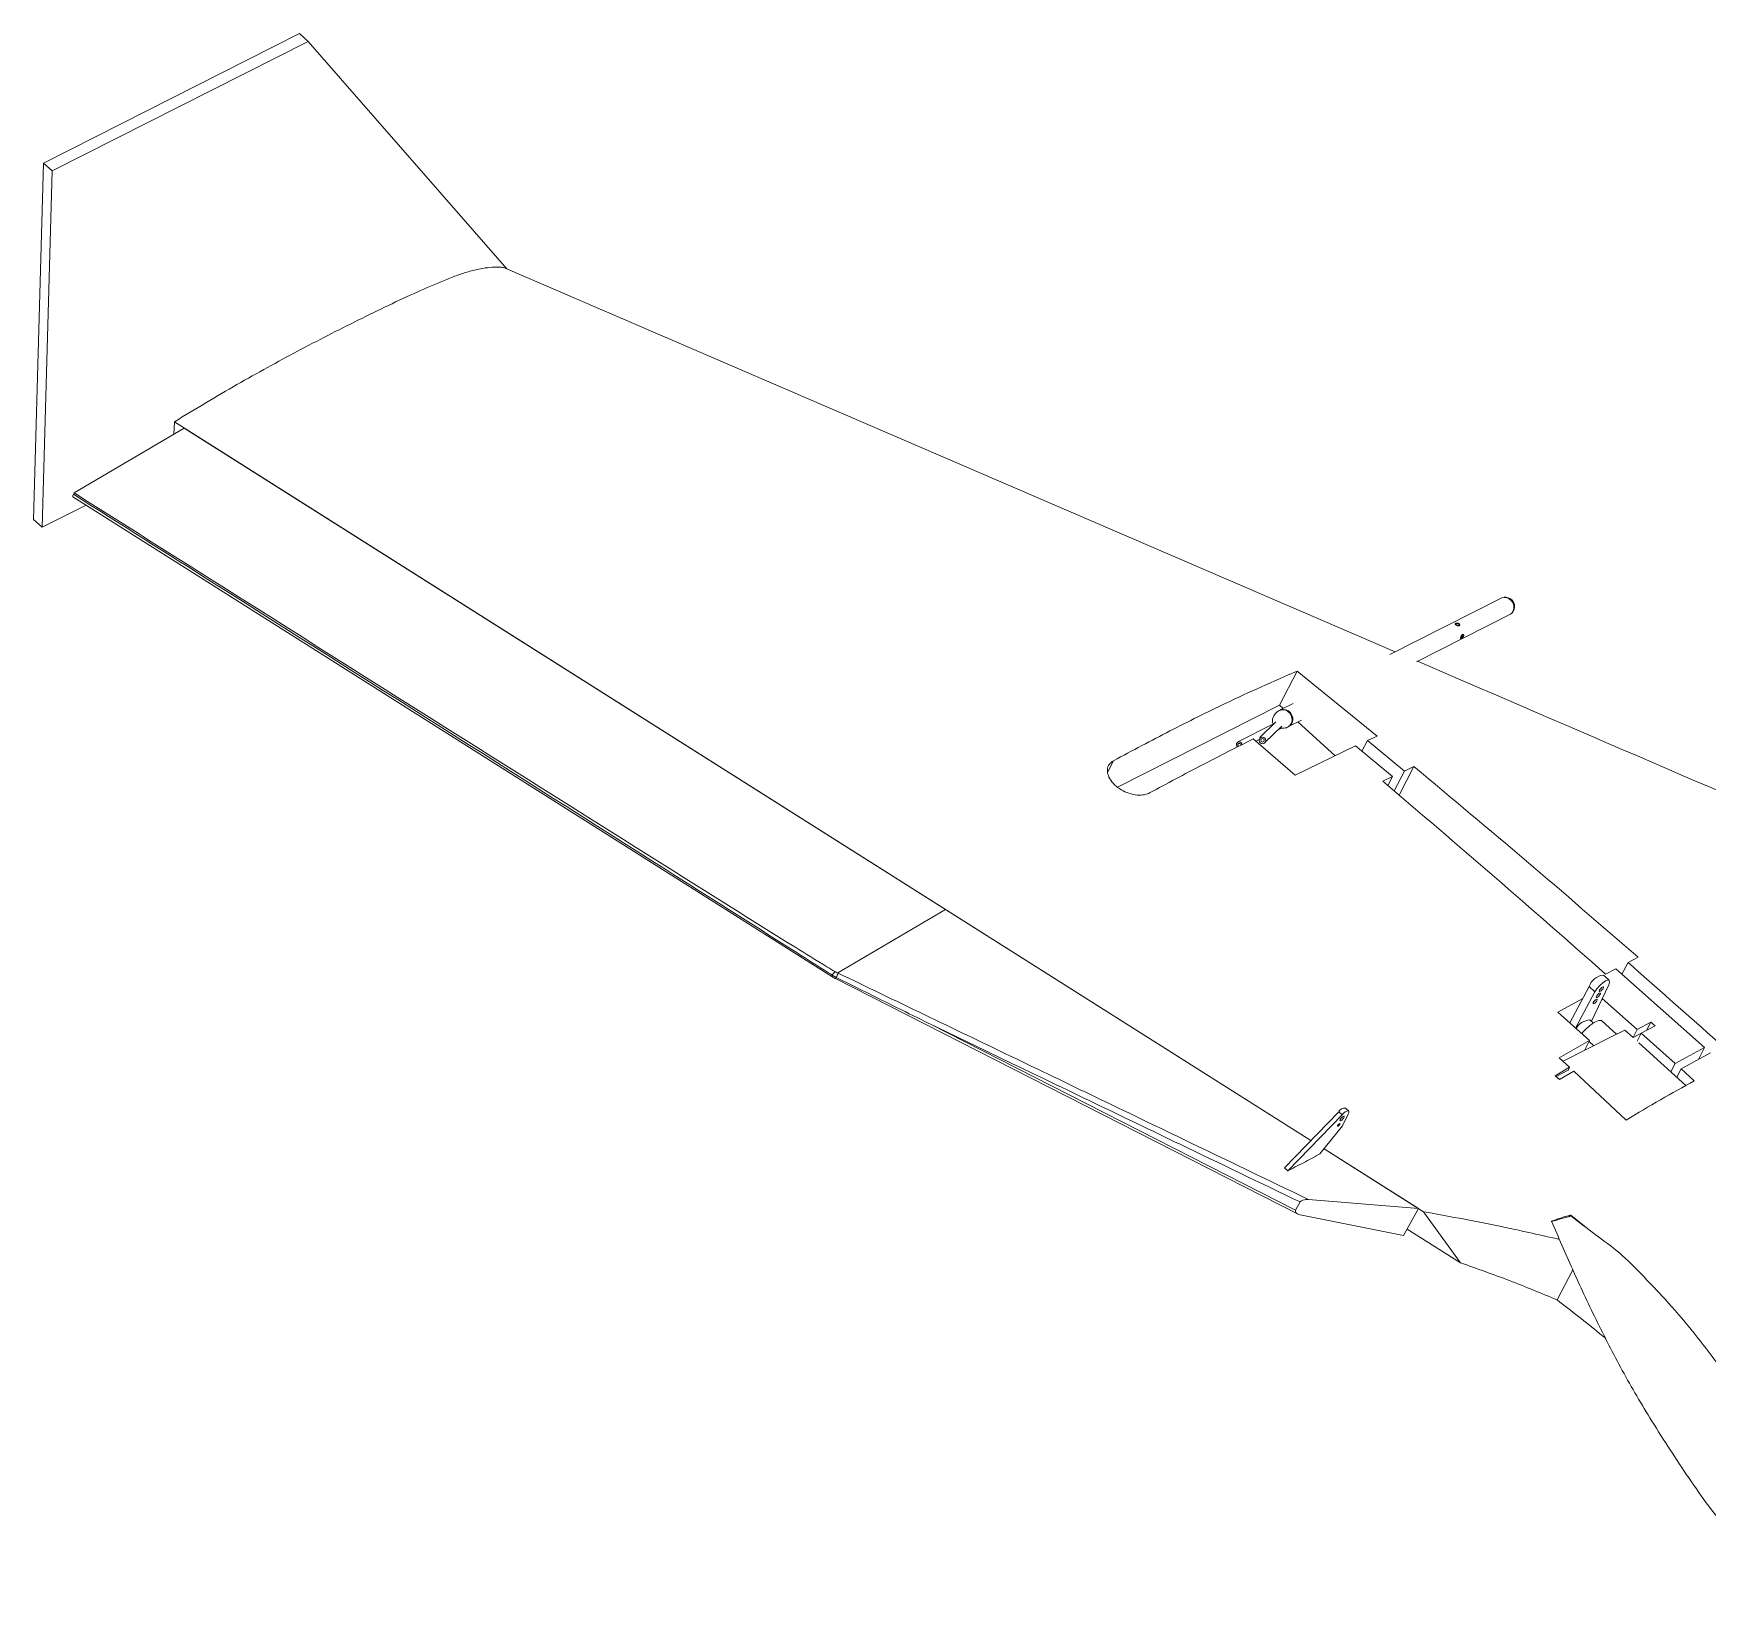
# Model space of a CAD drawing. Header units: inches. Extents: x 0 to 10.7, y 0 to 8.2.
# Drawn here: x 5.5319 to 5.6058, y 5.1174 to 5.1866 of the extents above; entities that cross this region are included whole.
import ezdxf

# ---------------------------------------------------------------- set-up
doc = ezdxf.new("R2010")
doc.units = ezdxf.units.IN
doc.header["$MEASUREMENT"] = 0

msp = doc.modelspace()

# ---------------------------------------------------------------- linework, layer by layer
at = {"color": 7, "linetype": 'Continuous', "lineweight": 15}
for p, q in [((5.5323803204, 5.1809055183), (5.5436659201, 5.1866200763)), ((5.5436659201, 5.1866200763), (5.5440497085, 5.1862716695)), ((5.5327640338, 5.1805571282), (5.5440497085, 5.1862716695)), ((5.5440497085, 5.1862716695), (5.5528235787, 5.1762326267)), ((5.5319330212, 5.1651839381), (5.5323803204, 5.1809055183)), ((5.5323803204, 5.1809055183), (5.5327640338, 5.1805571282)), ((5.5323168096, 5.1648355312), (5.5327640338, 5.1805571282)), ((5.5920286684, 5.1593473999), (5.5527486481, 5.1762678262)), ((5.5385887546, 5.1692139438), (5.5337293672, 5.1663493639)), ((5.5381511838, 5.1694905904), (5.5381205601, 5.168937965)), ((5.5883070612, 5.1377837048), (5.5381511838, 5.1694905904)), ((5.5721843529, 5.1479759592), (5.5385887546, 5.1692139438)), ((5.5336761473, 5.1661844568), (5.5671655592, 5.1450135754)), ((5.5337293672, 5.1663493639), (5.5336921345, 5.166292873)), ((5.5319330212, 5.1651839381), (5.5323168096, 5.1648355312)), ((5.534256411, 5.1658176755), (5.5323168096, 5.1648355312)), ((5.5967332574, 5.1617295699), (5.5917860858, 5.1592245595)), ((5.596907187, 5.1617538098), (5.5968366653, 5.1617537001)), ((5.592962818, 5.1588980262), (5.5971049556, 5.1609954354)), ((5.5971856321, 5.1610645212), (5.5972274887, 5.1611213493)), ((5.5946817894, 5.1605685371), (5.5946719428, 5.1605610499)), ((5.594853972, 5.16052987), (5.5947748761, 5.1604898421)), ((5.5869192858, 5.1569891183), (5.5876924275, 5.1584858008)), ((5.5912222379, 5.1556221477), (5.5876924275, 5.1584858008)), ((5.5875229883, 5.1570659455), (5.5869778185, 5.1567899227)), ((5.5869192858, 5.1569891183), (5.5797686561, 5.1533683976)), ((5.5870810895, 5.156842197), (5.5869192858, 5.1569891183)), ((5.5869778185, 5.1567899227), (5.5869459573, 5.1567737709)), ((5.587349593, 5.1560557248), (5.5878947614, 5.1563317943)), ((5.586652582, 5.1561707517), (5.5850733896, 5.1553710922)), ((5.5867488586, 5.1562450849), (5.586049861, 5.1555664207)), ((5.5862747357, 5.1553347805), (5.5870227802, 5.1560609367)), ((5.5868582656, 5.1559012352), (5.5869812596, 5.1559634952)), ((5.5873177305, 5.1560396197), (5.587349593, 5.1560557248)), ((5.5893778402, 5.1547571235), (5.5877333323, 5.1562500802)), ((5.5908003963, 5.1554321791), (5.5912222379, 5.1556221477)), ((5.5857604438, 5.1554987619), (5.5876161799, 5.1539049992)), ((5.5858727909, 5.1554022555), (5.5860166722, 5.1554750861)), ((5.5876161799, 5.1539049992), (5.5902789939, 5.1551930698)), ((5.5919020811, 5.1538349617), (5.5902789939, 5.1551930698)), ((5.5908003963, 5.1554321791), (5.5905568243, 5.1549606049)), ((5.5908003963, 5.1554321791), (5.5924272393, 5.1540812615)), ((5.5921975731, 5.1530101552), (5.5928522119, 5.1542773175)), ((5.5928522119, 5.1542773175), (5.5924272393, 5.1540812615)), ((5.5919020811, 5.1538349617), (5.5914727088, 5.1536303201)), ((5.5919020811, 5.1538349617), (5.5916972234, 5.1534382683)), ((5.5919731322, 5.1532022369), (5.5924272393, 5.1540812615)), ((5.5721843529, 5.1479759592), (5.5674285818, 5.1451725007)), ((5.5721843529, 5.1479759592), (5.5883070612, 5.1377837048)), ((5.6013098273, 5.1451214177), (5.6017547461, 5.1453561687)), ((5.6056734102, 5.1418838887), (5.6017547461, 5.1453561687)), ((5.6022993705, 5.1456402133), (5.6020277086, 5.1451143142)), ((5.6022993705, 5.1456402133), (5.6027405674, 5.1458676923)), ((5.5671841855, 5.1450725484), (5.5671839677, 5.1450727447)), ((5.5673566699, 5.1449751081), (5.5671841855, 5.1450725484)), ((5.5673226588, 5.1449242513), (5.5877382331, 5.1345339397)), ((5.5673579999, 5.1449744087), (5.5673566699, 5.1449751081)), ((5.5997281866, 5.1429735541), (5.6005801307, 5.1445698551)), ((5.60083599, 5.1443375684), (5.6005801307, 5.1445698551)), ((5.6006796579, 5.1430426053), (5.6014478159, 5.1446562858)), ((5.6014670296, 5.1448482685), (5.6012112452, 5.1450805385)), ((5.6003021039, 5.1440489331), (5.599198824, 5.1434502032)), ((5.5999846657, 5.142742557), (5.60083599, 5.1443375684)), ((5.6026973864, 5.1426749548), (5.6011584751, 5.1440484499)), ((5.599198824, 5.1434502032), (5.6005985404, 5.1421897239)), ((5.6007678231, 5.1429625579), (5.6006175576, 5.14309895)), ((5.6017935397, 5.1424710099), (5.6011543666, 5.1430512822)), ((5.5876288493, 5.1347114578), (5.5715197423, 5.142910031)), ((5.5994318871, 5.141275204), (5.6015854789, 5.1423656628)), ((5.6015854789, 5.1423656628), (5.6021592562, 5.1426562234)), ((5.6021592562, 5.1426562234), (5.6025190046, 5.1423296648)), ((5.6026973864, 5.1426749548), (5.6025190046, 5.1423296648)), ((5.6025190046, 5.1423296648), (5.602941055, 5.1425433798)), ((5.6033054197, 5.1430044611), (5.6026973864, 5.1426749548)), ((5.6028810762, 5.1425108379), (5.6027017633, 5.1421637532)), ((5.6028810762, 5.1425108379), (5.6034892545, 5.1428404973)), ((5.6043719812, 5.1411775274), (5.6028810762, 5.1425108379)), ((5.6033054197, 5.1430044611), (5.6031163762, 5.1426384106)), ((5.6034892545, 5.1428404973), (5.6033054197, 5.1430044611)), ((5.6005985404, 5.1421897239), (5.5992644434, 5.1414300537)), ((5.6005985404, 5.1421897239), (5.6003720526, 5.1417512442)), ((5.6007930896, 5.1419644605), (5.600581488, 5.1421566017)), ((5.6048553977, 5.1402085722), (5.6027780396, 5.1420945093)), ((5.6043719812, 5.1411775274), (5.6056734102, 5.1418838887)), ((5.6046362857, 5.1409408251), (5.6059380537, 5.1416478433)), ((5.6056734102, 5.1418838887), (5.6054007473, 5.1413560251)), ((5.5997185932, 5.1410100517), (5.5990882677, 5.1406374514)), ((5.5991227972, 5.1406099659), (5.5996274501, 5.1408655117)), ((5.5997185932, 5.1410100517), (5.5992644434, 5.1414300537)), ((5.5992692171, 5.1404681611), (5.5999001531, 5.1408418119)), ((5.5997185932, 5.1410100517), (5.5996497895, 5.1408768236)), ((5.6022115541, 5.1386855515), (5.5999001531, 5.1408418119)), ((5.6043719812, 5.1411775274), (5.6041856031, 5.140816667)), ((5.6046362857, 5.1409408251), (5.604448705, 5.1405777764)), ((5.605223371, 5.140414479), (5.6046362857, 5.1409408251)), ((5.5990882677, 5.1406374514), (5.5992692171, 5.1404681611)), ((5.5991211171, 5.1406067344), (5.5991227972, 5.1406099659)), ((5.5991227972, 5.1406099659), (5.5992750896, 5.1404716566)), ((5.5871405214, 5.1365742065), (5.589531545, 5.1390532074)), ((5.5872859613, 5.1364400599), (5.5896770006, 5.1389190668)), ((5.589531545, 5.1390532074), (5.5896770006, 5.1389190668)), ((5.5899531446, 5.1389420001), (5.5896917641, 5.1384317311)), ((5.589972252, 5.1390810246), (5.5898267213, 5.139215182)), ((5.5896917641, 5.1384317311), (5.5886963932, 5.1371889697)), ((5.5886963932, 5.1371889697), (5.58850181, 5.1370856649)), ((5.588881808, 5.1374204353), (5.5930489956, 5.1347860371)), ((5.5932782239, 5.13464115), (5.588881808, 5.1374204353)), ((5.5871405214, 5.1365742065), (5.5872859613, 5.1364400599)), ((5.5874480899, 5.1365261216), (5.5872859613, 5.1364400599)), ((5.587439287, 5.1365201134), (5.5874383958, 5.1365209798)), ((5.58744726, 5.1365245088), (5.5874480899, 5.1365261216)), ((5.58850181, 5.1370856649), (5.5884971708, 5.1370765982)), ((5.5885012477, 5.1370845145), (5.5885054065, 5.1370807219)), ((5.5878260066, 5.1350693403), (5.5876288493, 5.1347114578)), ((5.5930489956, 5.1347860371), (5.5882028218, 5.1351758491)), ((5.5878991047, 5.1344805958), (5.5923934036, 5.1335958764)), ((5.5923934036, 5.1335958764), (5.5930489956, 5.1347860371)), ((5.5932782239, 5.13464115), (5.5949080534, 5.1323856027)), ((5.600431163, 5.1339578844), (5.5997759268, 5.134482062)), ((5.5949080534, 5.1323856027), (5.5925480973, 5.1338767425)), ((5.5991777793, 5.1307479676), (5.5998615065, 5.1320715128))]:
    msp.add_line(p, q, dxfattribs=at)
at = {"color": 8, "linetype": 'Continuous', "lineweight": 15}
msp.add_line((5.5793383662, 5.1540485608), (5.5795906716, 5.1545369962), dxfattribs=at)
at = {"color": 7, "linetype": 'Continuous', "lineweight": 15, "flags": 128}
for points in [[(5.5971049556, 5.1609954354), (5.5971665993, 5.1610416886), (5.5972286178, 5.1611517614)], [(5.587349593, 5.1560557248), (5.5874112367, 5.156101978), (5.5874731802, 5.1562120676)], [(5.587349593, 5.1560557248), (5.5874112367, 5.156101978), (5.5874731802, 5.1562120676)], [(5.6014478159, 5.1446562858), (5.6014854395, 5.144770108), (5.6014725094, 5.1448424462), (5.6014109297, 5.1448628593), (5.6013094641, 5.1448283949), (5.6011828208, 5.1447440733), (5.6010491185, 5.1446219214), (5.6009276929, 5.1444796243), (5.60083599, 5.1443375684)], [(5.601042713, 5.1444180746), (5.6010665417, 5.1444561688), (5.6010989473, 5.144494849), (5.601134992, 5.1445282123), (5.6011693174, 5.1445512117), (5.6011966535, 5.1445603191), (5.6012127683, 5.1445541758), (5.6012152694, 5.1445336629), (5.6012037453, 5.1445019433), (5.6011799903, 5.144463879), (5.6011475847, 5.1444251988), (5.6011114663, 5.1443918056), (5.6010771396, 5.1443688529), (5.6010498785, 5.1443597287), (5.6010337636, 5.144365872), (5.6010312626, 5.1443863849), (5.601042713, 5.1444180746)], [(5.6007661807, 5.1438709515), (5.60078995, 5.1439090684), (5.6008223399, 5.1439477426), (5.6008584597, 5.1439810892), (5.6008927851, 5.1440040886), (5.6009200462, 5.1440132128), (5.6009362373, 5.144007006), (5.6009387371, 5.1439865398), (5.6009272286, 5.1439548261), (5.600903458, 5.1439167559), (5.6008710524, 5.1438780757), (5.600834934, 5.1438446825), (5.6008006072, 5.1438217297), (5.6007732712, 5.1438126223), (5.6007571563, 5.1438187656), (5.600754671, 5.1438392845), (5.6007661807, 5.1438709515)], [(5.6009044384, 5.1441445334), (5.600928209, 5.1441826037), (5.6009606146, 5.1442212838), (5.600996733, 5.144254677), (5.6010310597, 5.1442776298), (5.6010583958, 5.1442867372), (5.6010745107, 5.1442805939), (5.601076996, 5.1442600751), (5.6010654863, 5.144228408), (5.6010417169, 5.1441902911), (5.601009327, 5.1441516169), (5.6009732073, 5.1441182704), (5.6009388819, 5.144095271), (5.6009116208, 5.1440861467), (5.6008954297, 5.1440923535), (5.6008929299, 5.1441128197), (5.6009044384, 5.1441445334)], [(5.6008659809, 5.1430188267), (5.6010138539, 5.1430738722), (5.6011219834, 5.1430708692), (5.6011543666, 5.1430512822)], [(5.5896326629, 5.1386619186), (5.5896051282, 5.1386523075), (5.5895888406, 5.1386578193), (5.5895862072, 5.1386776254), (5.5895976824, 5.1387087208), (5.5896214571, 5.1387463774), (5.5896539086, 5.1387848485), (5.5896902356, 5.1388182849), (5.5897247556, 5.1388416015), (5.5897521996, 5.1388512234), (5.5897685609, 5.1388457415), (5.5897711956, 5.1388258888), (5.589759736, 5.1387947993), (5.5897359614, 5.1387571427), (5.5897035098, 5.1387186716), (5.5896671672, 5.1386852292), (5.5896326629, 5.1386619186)], [(5.5896770006, 5.1389190668), (5.5897483984, 5.1389864265), (5.5898189321, 5.1390403612), (5.5898827353, 5.139076258), (5.5899343238, 5.1390910371), (5.5899692698, 5.1390834609), (5.5899846927, 5.1390541324), (5.5899790988, 5.1390056101), (5.5899531446, 5.1389420001)], [(5.5895056474, 5.1384139946), (5.589489176, 5.1384081724), (5.5894793381, 5.1384114905), (5.5894777602, 5.1384234127), (5.5894846746, 5.1384420539), (5.5894989371, 5.1384646187), (5.5895183803, 5.1384877372), (5.5895401828, 5.1385078015), (5.5895609185, 5.1385217823), (5.5895773912, 5.1385275578), (5.5895871697, 5.1385242625), (5.5895887464, 5.138512387), (5.5895818913, 5.138493723), (5.5895676301, 5.1384711116), (5.5895481118, 5.1384480098), (5.5895263831, 5.1384279754), (5.5895056474, 5.1384139946)]]:
    msp.add_lwpolyline(points, dxfattribs=at)
at = {"color": 8, "linetype": 'Continuous', "lineweight": 15, "flags": 128}
msp.add_lwpolyline([(5.5873178042, 5.1560396496), (5.5873793005, 5.156085843), (5.587441319, 5.1561959157)], dxfattribs=at)
at = {"color": 7, "linetype": 'Continuous', "lineweight": 15}
for centre, radius in [((5.5861692011, 5.1554293552), 0.000141932722881), ((5.5861660324, 5.1554388471), 7.7838910696e-05)]:
    msp.add_circle(centre, radius, dxfattribs=at)
for centre, radius, start, end in [((5.5968342281, 5.1613148903), 0.0004267953372263, 337.5288651407, 103.6846932202), ((5.5968874679, 5.161345361), 0.0004022035091865, 326.692288205, 86.9608031256), ((5.5870786776, 5.1563751333), 0.0004268755607216, 337.5424773315, 103.6666544134), ((5.5851416366, 5.1552362221), 0.000127962272219, 5.449512313, 228.4427435034), ((5.5851463869, 5.1552271203), 7.39028174265e-05, 357.1725070455, 236.2299245869), ((5.5685170575, 5.1442745487), 0.0015534963672144, 141.8197009, 149.0907508938), ((5.5644274066, 5.146437451), 0.0032739929904315, 333.4707745285, 337.1289136026), ((5.6013046047, 5.1443198479), 0.0007663982807291, 96.9969166933, 160.9610609692), ((5.6006376902, 5.1423926181), 0.0007066188079128, 91.6326661433, 152.5407659177), ((5.6020084144, 5.1410420935), 0.0022831181327411, 120.0253416284, 140.2815861945), ((5.5898012187, 5.1389117108), 0.0003045409437627, 85.1963532877, 152.314195246)]:
    msp.add_arc(centre, radius, start, end, dxfattribs=at)
at = {"color": 8, "linetype": 'Continuous', "lineweight": 15}
for centre, radius, start, end in [((5.5870469529, 5.1563590648), 0.0004267812433338, 337.5251388935, 103.6884194673), ((5.567266393, 5.1450146526), 0.0001008394927105, 144.8243945045, 180.6120934571), ((5.5672240033, 5.1450312938), 0.0001455712691492, 312.665154853, 336.9974971711)]:
    msp.add_arc(centre, radius, start, end, dxfattribs=at)
at = {"color": 7, "linetype": 'Continuous', "lineweight": 15}
for centre, major_axis, ratio, start_param, end_param in [((5.5338069265, 5.1663482761), (0.000132754536473989, 0.0001623743544980627), 0.3074073677, 2.154335284153167, 3.179151969917647), ((5.5879874423, 5.1346408614), (0.0003688930065264273, -3.852382651015063e-05), 0.4631647663, 2.948518326847787, 4.519314653646509)]:
    msp.add_ellipse(centre, major_axis=major_axis, ratio=ratio, start_param=start_param, end_param=end_param, dxfattribs=at)
for points, knots in [([(5.55274574840714, 5.176260379343449), (5.552723923970889, 5.176271460788322), (5.552654287435502, 5.176306819017929), (5.552428094710063, 5.176319749045766), (5.552089744271617, 5.176306732055993), (5.551634478950125, 5.176244005060675), (5.551140172711643, 5.176125924185851), (5.550591057336153, 5.175941595029668), (5.549837995239939, 5.1756408469396), (5.548843256435611, 5.17520839136104), (5.54758096146488, 5.174621846854592), (5.546262045689538, 5.173978383107724), (5.544923742365387, 5.173302919383153), (5.543595024099867, 5.172610337184086), (5.542259893465471, 5.171889562632531), (5.540913977060787, 5.171134620435778), (5.539544599701386, 5.170339263508054), (5.538616664268314, 5.169774095663841), (5.53815118376252, 5.169490590363139)], [0, 0, 0, 0, 0.0089507535893719, 0.0285597053637895, 0.0685617068032001, 0.1047562045947318, 0.1478787121091995, 0.1879851142740378, 0.2277414018809473, 0.3084274955132065, 0.3944547233831526, 0.4839980180816875, 0.5717529321765141, 0.6584676132808084, 0.7431624906796033, 0.8288672387479815, 0.914154626036661, 1, 1, 1, 1]), ([(5.567183967748476, 5.145072744673815), (5.567067964874076, 5.145146372509534), (5.566485676065621, 5.145515955288857), (5.564038309291313, 5.147069599690135), (5.555062677116411, 5.152762216066008), (5.544480264826665, 5.159464253615224), (5.535762767425592, 5.164982213639695), (5.533692134499198, 5.166292873016753)], [0, 0, 0, 0, 0.0103948944989004, 0.0521782823323943, 0.219317857050332, 0.8145676361152504, 1, 1, 1, 1]), ([(5.567295901363832, 5.145234824078959), (5.567176934851749, 5.145305790782291), (5.566582234780339, 5.145660545265718), (5.564119456507195, 5.147195645366502), (5.554287106272543, 5.153354377825146), (5.543703143872705, 5.160050203446948), (5.534981101392, 5.165558803342637), (5.533729367243603, 5.166349363881012)], [0, 0, 0, 0, 0.0104498352433231, 0.0522375385866107, 0.2193872482160318, 0.8879712360673319, 1, 1, 1, 1]), ([(5.594690335847997, 5.160596657734843), (5.59469831028414, 5.160599879011286), (5.594714246597449, 5.160606316490971), (5.594747076078501, 5.160610300388743), (5.594782251326766, 5.160608268267272), (5.594816359374238, 5.160598549227074), (5.594844578389663, 5.160581688780764), (5.594863760902099, 5.160559731374855), (5.594872537420766, 5.160535411136641), (5.594870178419009, 5.160512094704292), (5.594856740950103, 5.160493798946388), (5.594834417816092, 5.160483612420283), (5.594806104136009, 5.160482362648951), (5.594773954629383, 5.160488988211489), (5.594740872333078, 5.160502169312884), (5.594710591947395, 5.160519247145462), (5.594686841731154, 5.160537571185455), (5.594671679238213, 5.160555377886252), (5.59466720409432, 5.160572000663736), (5.594673311133177, 5.160586177877749), (5.594685059276873, 5.160593409650401), (5.594690335847997, 5.160596657734843)], [0, 0, 0, 0, 0.0525417838206972, 0.1050008193359414, 0.1584884077965665, 0.2128790591335046, 0.2659762149928205, 0.3179327956061038, 0.3703746214940022, 0.424281097312644, 0.4783979939300241, 0.5310654790256314, 0.5828798157903058, 0.6357012182629861, 0.6899874588906395, 0.7437284733291659, 0.7959878733889504, 0.8481222620602149, 0.9013583522710505, 0.9556960075165559, 0.9999999999999999, 0.9999999999999999, 0.9999999999999999, 0.9999999999999999]), ([(5.594861537856661, 5.160503768802065), (5.594861769774502, 5.160505937106713), (5.594862837389547, 5.160515918722012), (5.59485327386646, 5.160535542584084), (5.594833030154258, 5.160557291202418), (5.59480388890046, 5.160572965934596), (5.594770329166312, 5.160581294659044), (5.594735366639405, 5.160582483975775), (5.594703767169257, 5.160577711128093), (5.594688711538882, 5.160571426535546), (5.59468178936877, 5.160568537050509)], [0, 0, 0, 0, 0.0395647057933055, 0.1821329272757525, 0.3237349446216646, 0.4601203619243397, 0.5958897410263793, 0.7355660137559937, 0.8784204320575488, 1, 1, 1, 1]), ([(5.59504477830337, 5.160045951774145), (5.595041058510585, 5.160036545663876), (5.595033626790336, 5.160017753332106), (5.595012494483409, 5.159989783732213), (5.59498733830224, 5.15996510248965), (5.594961198935239, 5.159945447308252), (5.59493848421942, 5.159932933424086), (5.59492191941762, 5.159928621469761), (5.594912257822602, 5.159932982810711), (5.594909493425295, 5.159946698393801), (5.594913240366215, 5.159969148459171), (5.594922265995609, 5.159997917055023), (5.594935547889869, 5.16002933936487), (5.594952214960253, 5.160060253361245), (5.59497208902008, 5.160086652572545), (5.594993727162988, 5.16010435765357), (5.595014895173057, 5.160111020842794), (5.595033098781502, 5.160106516065889), (5.595045705473406, 5.160091994132536), (5.595050340729129, 5.160070562224374), (5.595046504197354, 5.160053587836147), (5.59504477830337, 5.160045951774145)], [0, 0, 0, 0, 0.0525512638072079, 0.1049914104799992, 0.1585201584606988, 0.2127946259320306, 0.2659686995393253, 0.3178361647478224, 0.3702646341214787, 0.4242015916577714, 0.4782490691981302, 0.531008250319337, 0.5829321653451877, 0.635774741470578, 0.6899474911255966, 0.7437704589492224, 0.796001271297667, 0.8479842476064355, 0.901283052538493, 0.9555914050380725, 1, 1, 1, 1]), ([(5.594911247282987, 5.159952081987025), (5.59491281827554, 5.159952521084892), (5.594919865277078, 5.159954490746266), (5.594938340641478, 5.159966067667654), (5.594963771281949, 5.159985073396337), (5.594988921445454, 5.160009871223323), (5.595009138081222, 5.160037044012341), (5.595016102838247, 5.160055028984365), (5.595019305383313, 5.160063298861289)], [0, 0, 0, 0, 0.0547402234348076, 0.2455482286833106, 0.434865196367913, 0.6301072267144118, 0.8299153478791816, 1, 1, 1, 1]), ([(5.595019305383313, 5.160063298861289), (5.59502134207822, 5.160072443508103), (5.5950252104725, 5.160089812383193), (5.595020359129482, 5.160102370070256), (5.595018062000151, 5.160108316182741)], [0, 0, 0, 0, 0.5264962046334969, 1, 1, 1, 1]), ([(5.635436318330107, 5.14065217394865), (5.621746575804129, 5.146547636658743), (5.607605488322797, 5.15263747025263), (5.593464263077833, 5.158728961379629), (5.593012913725438, 5.158923385167361)], [0, 0, 0, 0, 0.9680827265971637, 0.9999999999999999, 0.9999999999999999, 0.9999999999999999, 0.9999999999999999]), ([(5.587692427540558, 5.158485800812647), (5.587172341921249, 5.158262934305829), (5.586131631886846, 5.157816970408025), (5.584264850751067, 5.156945281166825), (5.582093937382549, 5.155871978830159), (5.580425493636797, 5.15498220379942), (5.579590671564952, 5.154536996200106)], [0, 0, 0, 0, 0.2009599221462431, 0.4021280337812111, 0.700848940932341, 1, 1, 1, 1]), ([(5.58694625252599, 5.156772385447227), (5.586887680770292, 5.156737435698234), (5.586778549788908, 5.156672317274492), (5.586667104488485, 5.15653327063716), (5.586613872460377, 5.156406574895923), (5.586602323435416, 5.156305995381892), (5.586609295744032, 5.156227799373331), (5.586628861139021, 5.156180864005135), (5.586638798892596, 5.156157024357466)], [0, 0, 0, 0, 0.2783002164073371, 0.5185293726281931, 0.7086123174854276, 0.8122543165947832, 0.9046392706473722, 1, 1, 1, 1]), ([(5.586986909314176, 5.155966348728825), (5.587032811980964, 5.15596726444182), (5.587144519861365, 5.155969492904021), (5.587258917124935, 5.15599988748538), (5.587314604151369, 5.156039013269679), (5.587317144777981, 5.156040798317565)], [0, 0, 0, 0, 0.3996622281983359, 0.9726106022105563, 0.9999999999999999, 0.9999999999999999, 0.9999999999999999, 0.9999999999999999]), ([(5.581186206394131, 5.153115098427381), (5.581958242604857, 5.15353190072913), (5.58350289840632, 5.154365820284349), (5.585007739189328, 5.155121019595591), (5.58576044375224, 5.155498761861684)], [0, 0, 0, 0, 0.4998111618104089, 1, 1, 1, 1]), ([(5.579590671564952, 5.154536996200106), (5.579519980666897, 5.15448643832297), (5.579378599980907, 5.154385323362652), (5.57930427606885, 5.154148359963634), (5.579345316349197, 5.153879893596357), (5.579505375319913, 5.153603260017457), (5.579764343761616, 5.153352183943072), (5.580093850692506, 5.153155170016353), (5.580457091104834, 5.153034280536335), (5.580811989593371, 5.153003536751101), (5.581052012606239, 5.153049223027011), (5.581160294479444, 5.153102378332203), (5.581186206394131, 5.153115098427381)], [0, 0, 0, 0, 0.1074289759922947, 0.2148562649345059, 0.3222551887846434, 0.4295762603338202, 0.5368481632373016, 0.6440502693530187, 0.7513004713110258, 0.8586637212829608, 0.9661781470161759, 1, 1, 1, 1]), ([(5.602740567376815, 5.145867692320159), (5.601100989740988, 5.147287218262994), (5.597821513813277, 5.150126547768691), (5.594508753864897, 5.152893637418295), (5.592852211935478, 5.154277317521427)], [0, 0, 0, 0, 0.4999511116919723, 1, 1, 1, 1]), ([(5.591472708814753, 5.153630320098376), (5.593119948975961, 5.152228879470878), (5.596414726351289, 5.149425745488911), (5.599678028896999, 5.146556279897965), (5.601309827277445, 5.145121417748819)], [0, 0, 0, 0, 0.499954920639844, 1, 1, 1, 1]), ([(5.567428581757885, 5.145172500651397), (5.567428419566921, 5.145172463004278), (5.567427878646912, 5.145172337448086), (5.567425353800721, 5.145172502164346), (5.567415581453107, 5.145175511443756), (5.56737683797822, 5.145190972123788), (5.567335118286512, 5.145212355218983), (5.567301676348856, 5.145231515371366), (5.567295901363832, 5.145234824078959)], [0, 0, 0, 0, 0.0045203732905243, 0.0150758112626234, 0.0557189162198672, 0.2173596658416371, 0.8648482556676873, 1, 1, 1, 1]), ([(5.602299370510732, 5.145640213312088), (5.60478672199093, 5.14344203299694), (5.60851798523282, 5.140144553941702), (5.61347232560406, 5.135705909682913), (5.61593499496413, 5.133457744971803), (5.617166317391846, 5.132333673801358)], [0, 0, 0, 0, 0.499955047739452, 0.7499800117026072, 1, 1, 1, 1]), ([(5.567165559228008, 5.145013575367465), (5.567204085618192, 5.144990148771604), (5.567255586278611, 5.144958832960482), (5.567309161786976, 5.144931210181092), (5.567322658761926, 5.144924251330438)], [0, 0, 0, 0, 0.7480756531986951, 1, 1, 1, 1]), ([(5.571519742265772, 5.142910030992264), (5.571517301710796, 5.142911233416038), (5.571390431844128, 5.142973740241509), (5.570766881204045, 5.143283296164737), (5.569381435116271, 5.143968763019831), (5.568121301832719, 5.144595048249351), (5.567357999854083, 5.144974408719487)], [0, 0, 0, 0, 0.0017570473110063, 0.0913383882837281, 0.4495953601206013, 1, 1, 1, 1]), ([(5.567444003706743, 5.145164984029365), (5.567438134637861, 5.145169440402459), (5.567432257206989, 5.145173903124797), (5.567428586979622, 5.145172502643901), (5.567428581757885, 5.145172500651397)], [0, 0, 0, 0, 0.9985772711753919, 1, 1, 1, 1]), ([(5.588202821768266, 5.135175849104156), (5.586348028077936, 5.136068258351184), (5.581960652259355, 5.138179185712594), (5.575041124354097, 5.141508953909772), (5.569976368107464, 5.143946311725398), (5.567444003706743, 5.145164984029365)], [0, 0, 0, 0, 0.2680364622799623, 0.6340202143428553, 1, 1, 1, 1]), ([(5.571519742265772, 5.142910030992264), (5.572656178945661, 5.142363339615766), (5.576325176216393, 5.140598340998777), (5.581760217749022, 5.137984031150863), (5.586059677483025, 5.135918084516424), (5.587826006558483, 5.135069340294005)], [0, 0, 0, 0, 0.209098722851328, 0.675077333415392, 1, 1, 1, 1]), ([(5.605223370981638, 5.140414479029401), (5.60472844167747, 5.140141126168698), (5.603737961134458, 5.139594076948486), (5.602720569361805, 5.138988520045928), (5.602211554059196, 5.138685551476406)], [0, 0, 0, 0, 0.4996860439694115, 1, 1, 1, 1]), ([(5.588505406502943, 5.137080721926124), (5.588267994194106, 5.136956171869318), (5.587912961842841, 5.136769916574743), (5.587557161482494, 5.136582277166871), (5.587439287003363, 5.136520113380847)], [0, 0, 0, 0, 0.668706127738759, 1, 1, 1, 1]), ([(5.587826006558483, 5.135069340294005), (5.587832574122492, 5.135078861120123), (5.587847362588921, 5.135100299573893), (5.587892149055655, 5.135131114690362), (5.587973545202082, 5.135163577696645), (5.588083646656414, 5.135180684145742), (5.588164452932793, 5.135177405762356), (5.588202821768266, 5.135175849104156)], [0, 0, 0, 0, 0.0891438145060185, 0.200728962243297, 0.376759791407476, 0.704070004267248, 1, 1, 1, 1]), ([(5.599274281196268, 5.133417194386349), (5.598474614281411, 5.133598736715562), (5.596491932672332, 5.134048849919838), (5.59447918076814, 5.134419808592756), (5.593278223908712, 5.134641150011872)], [0, 0, 0, 0, 0.4033259355386425, 1, 1, 1, 1]), ([(5.599771135039584, 5.13446476465798), (5.599767319284138, 5.134462225038186), (5.599759655529522, 5.134457124338415), (5.599739796609132, 5.134446875235672), (5.59971636943061, 5.134436637707333), (5.59968827832767, 5.134425658603617), (5.599622405139312, 5.134403055197589), (5.599500993129884, 5.134369445520445), (5.599361751352822, 5.134332511674007), (5.599234869953356, 5.134297628441146), (5.599172274876427, 5.13428064743885), (5.599140494324096, 5.13427182439174), (5.599108289849082, 5.13426300187272), (5.599061935809212, 5.134249359739774), (5.599005068685719, 5.134234804033492), (5.598953037711774, 5.13421956675082), (5.59891722778714, 5.134207772640891), (5.598906574218645, 5.13420461702437), (5.598901812141331, 5.134203598212809), (5.598900000070886, 5.134203714551145), (5.598900540717419, 5.134204775494885), (5.598904598480573, 5.134207566679495), (5.598912910696643, 5.134212152976046), (5.59892153195894, 5.134216187896002), (5.598925613752289, 5.134218098255397)], [0, 0, 0, 0, 0.0227037688654657, 0.0455993880956035, 0.0666114150426712, 0.0844550972247537, 0.1157279603730699, 0.2411740583582255, 0.4873440412753001, 0.6103558094709917, 0.6719053278401081, 0.7026881024016758, 0.7180718946510025, 0.7795616033801493, 0.8513515715904819, 0.9238577460714235, 0.9438917040883485, 0.9509451786017623, 0.9580831572223593, 0.9626331684031725, 0.9671801364643011, 0.9748156091366915, 0.9880762844721023, 1, 1, 1, 1]), ([(5.598925613752289, 5.134218098255397), (5.598930110586541, 5.134220045917402), (5.598940353756664, 5.134224482423647), (5.598976633807223, 5.13423765643042), (5.599100322615358, 5.134280060860348), (5.599330269730388, 5.134365123596389), (5.599563014814945, 5.134440286098984), (5.599711432018593, 5.134478886386742), (5.599768254557596, 5.134485363436108), (5.599786685350747, 5.13447966455508), (5.599775995992465, 5.134469422294536), (5.599771135039584, 5.13446476465798)], [0, 0, 0, 0, 0.0118526406611639, 0.0269986857289327, 0.0917562754968873, 0.3509277949399946, 0.6119079295956119, 0.7455877051969, 0.8799376684252058, 0.9454020230856363, 0.9999999999999999, 0.9999999999999999, 0.9999999999999999, 0.9999999999999999]), ([(5.598925613752289, 5.134218098255397), (5.599227178273316, 5.133514986810542), (5.59985130798924, 5.132059799891182), (5.600884399956776, 5.129858233770847), (5.602034712114909, 5.127607893653388), (5.603151905954125, 5.125704944831694), (5.6041531906967, 5.124131716109342), (5.604986862747302, 5.122874178367415), (5.605854749851613, 5.121635233126405), (5.606800881272428, 5.120430813555902), (5.607898256090856, 5.119383717038326), (5.608631749364919, 5.118329914716965), (5.608983733732014, 5.117669855808755), (5.609104577301352, 5.117443243828514)], [0, 0, 0, 0, 0.1159989827415378, 0.24007602717823, 0.3679312367399047, 0.4990437603612334, 0.5751653345741852, 0.6521749606212364, 0.7297491542116661, 0.8077391736154799, 0.8861286564967802, 0.960905594450727, 1, 1, 1, 1]), ([(5.611020451773613, 5.11783715658161), (5.61086029929925, 5.118229475684195), (5.610545531042809, 5.119000550876009), (5.610095977861438, 5.120163639161861), (5.60968989408146, 5.121328060421716), (5.609198234393098, 5.12259329401877), (5.608670336559406, 5.124005594797175), (5.607889345362116, 5.125466323839004), (5.606988470011144, 5.126879737918242), (5.606013884425133, 5.128273678554696), (5.604956183341182, 5.129630050291453), (5.603895937520155, 5.130829767645158), (5.6028898217848, 5.131883168013197), (5.601932075783854, 5.132857090974921), (5.600848240818227, 5.133624381622944), (5.600130142925762, 5.134184658336976), (5.599771135039584, 5.13446476465798)], [0, 0, 0, 0, 0.0631045154163588, 0.1240274205574588, 0.1827383644218257, 0.2418021082523448, 0.3210969944092367, 0.4010513696117745, 0.4820964665785049, 0.5641759016957043, 0.6475755635404992, 0.7323276282569472, 0.7969584527571505, 0.8624946938216034, 0.9312552093140348, 1, 1, 1, 1]), ([(5.594908053352305, 5.132385602701524), (5.595630741686853, 5.132129496838811), (5.597076928799432, 5.131616997908904), (5.598477234240991, 5.131037752578729), (5.599177779327462, 5.130747967609055)], [0, 0, 0, 0, 0.4997197999228862, 0.9999999999999999, 0.9999999999999999, 0.9999999999999999, 0.9999999999999999]), ([(5.599177779327463, 5.130747967609055), (5.599802209418639, 5.130261376309076), (5.600520877762769, 5.129701349223957), (5.601229568651365, 5.129117559009857), (5.601322498570666, 5.129041007189652)], [0, 0, 0, 0, 0.8688710116115539, 1, 1, 1, 1])]:
    msp.add_open_spline(points, degree=3, knots=knots, dxfattribs=at)

doc.saveas('drawing.dxf')
